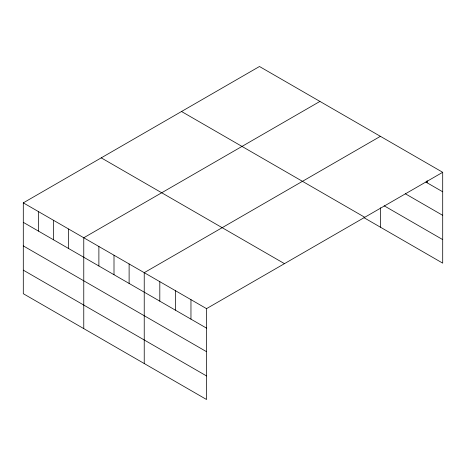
<?xml version="1.0" encoding="UTF-8"?>
<svg xmlns="http://www.w3.org/2000/svg" width="466" height="466" viewBox="0 0 466 466"><rect width="100%" height="100%" fill="white"/><g stroke="black" fill="none" stroke-linecap="round" stroke-linejoin="round"><path stroke-width="0.7" d="M23.3 202.856L206.531 308.643L206.531 399.496L23.3 293.702L23.3 202.856L259.469 66.504L442.7 172.298L442.7 263.144L364.022 217.721M319.932 101.419L83.769 237.765L83.769 328.617M380.402 136.328L144.233 272.68L144.233 363.527M206.531 308.643L442.7 172.298M425.877 182.078L442.7 191.788M405.321 193.757L442.7 215.333M384.141 205.786L442.7 239.594M181.53 111.502L364.767 217.29M101.233 157.863L284.47 263.651M23.3 222.352L206.531 328.14M23.3 245.897L206.531 351.684M23.3 270.158L206.531 375.945M427.124 180.627L427.124 182.794M380.402 207.784L380.402 227.175M190.961 299.655L190.961 319.146M175.385 290.662L175.385 310.152M159.809 281.668L159.809 301.164M129.117 263.948L129.117 283.445M114.001 255.222L114.001 274.713M98.885 246.497L98.885 265.987M68.648 229.039L68.648 248.529M53.532 220.313L53.532 239.804M38.416 211.581L38.416 231.078"/></g></svg>
